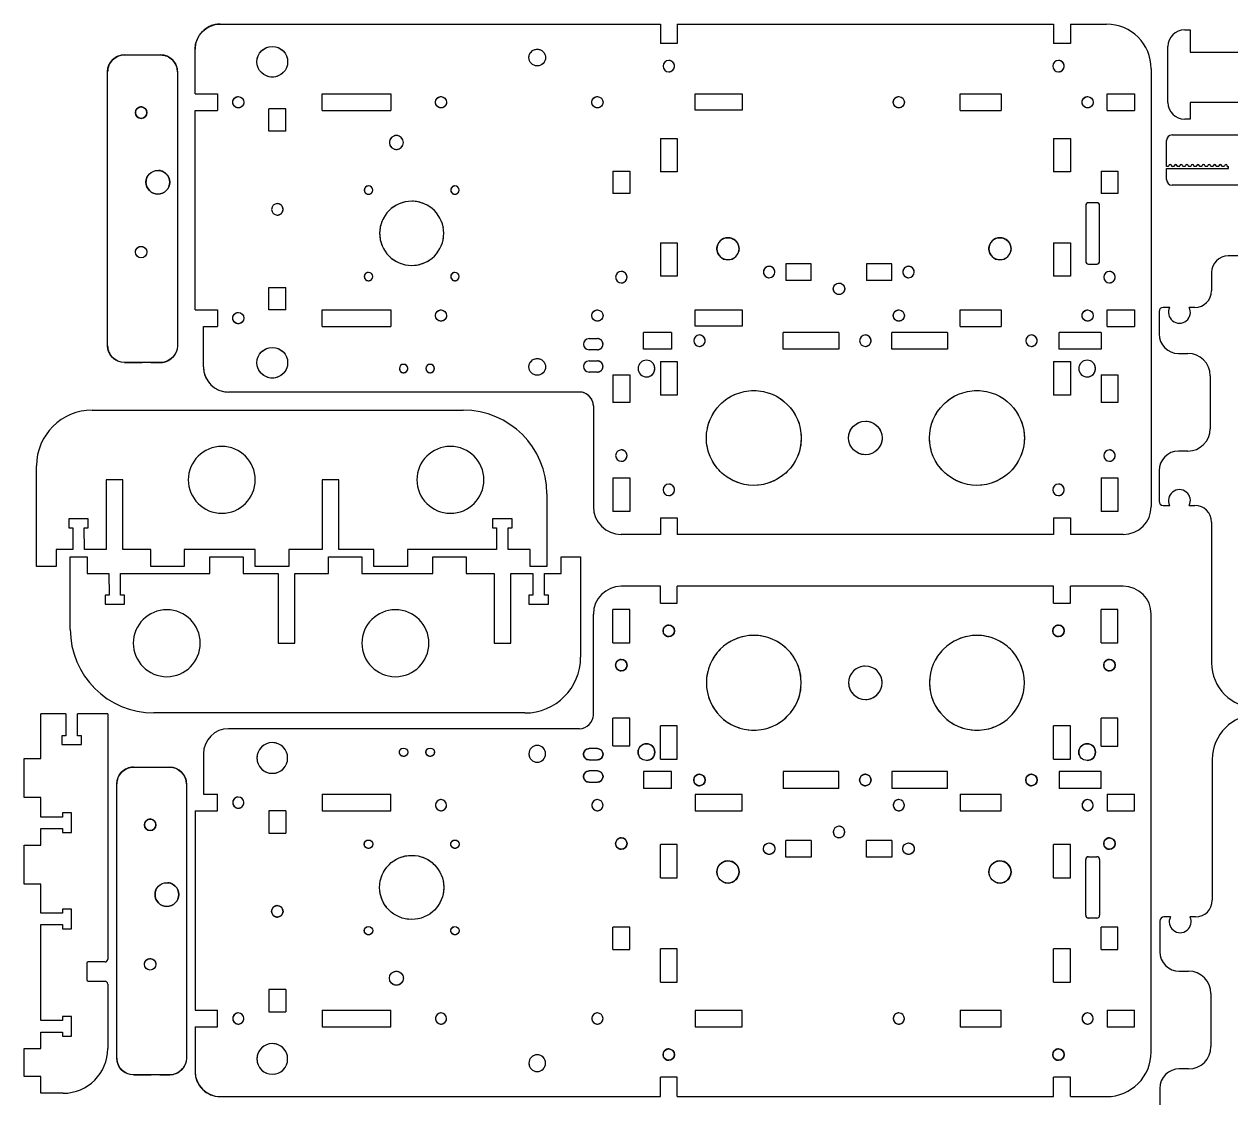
# Model space of a CAD drawing. Header units: millimetres. Extents: x 55 to 1338, y 204 to 952.
# Drawn here: x 57 to 489.7, y 566.9 to 951.9 of the extents above; entities that cross this region are included whole.
import ezdxf

# ---------------------------------------------------------------- set-up
doc = ezdxf.new("R2010")
doc.units = ezdxf.units.MM
doc.linetypes.add('HIDDEN', pattern=[9.525, 6.35, -3.175])
doc.layers.get('0').update_dxf_attribs({"color": 253, "lineweight": 70, "true_color": 0x8faf8f})
doc.layers.add('Hidden', color=38, linetype='HIDDEN', lineweight=70, true_color=0x482605)

msp = doc.modelspace()

# ---------------------------------------------------------------- linework, layer by layer
at = {"color": 38, "lineweight": -3, "true_color": 0x482605}
for p, q in [((127.26, 951.92), (285.1, 951.92)), ((285.1, 951.92), (285.1, 944.92)), ((291.1, 951.92), (426.1, 951.92)), ((291.1, 951.92), (291.1, 944.92)), ((426.1, 951.92), (426.1, 944.92)), ((432.1, 951.92), (445.09, 951.92)), ((432.1, 951.92), (432.1, 944.92)), ((473.09, 949.86), (475.09, 949.86)), ((475.09, 949.86), (475.09, 941.86)), ((291.1, 944.92), (285.1, 944.92)), ((432.1, 944.92), (426.1, 944.92)), ((467.09, 923.86), (467.09, 943.86)), ((92.92, 940.86), (105.92, 940.86)), ((92.92, 940.86), (105.92, 940.86)), ((118.26, 926.92), (118.26, 942.92)), ((475.09, 941.86), (526.42, 941.86)), ((86.92, 836.68), (86.92, 934.86)), ((111.92, 934.86), (111.92, 836.58)), ((461.09, 935.92), (461.09, 778.91)), ((118.26, 926.92), (126.26, 926.92)), ((126.26, 926.92), (126.26, 920.92)), ((163.81, 920.92), (163.81, 926.92)), ((163.81, 926.92), (188.4, 926.92)), ((188.4, 926.92), (188.4, 920.92)), ((297.63, 921.02), (297.63, 926.92)), ((297.63, 926.92), (314.37, 926.92)), ((314.37, 926.92), (314.37, 921.02)), ((392.65, 920.92), (392.65, 926.92)), ((392.65, 926.92), (407.24, 926.92)), ((407.24, 926.92), (407.24, 920.92)), ((445.34, 920.92), (445.34, 926.92)), ((445.34, 926.92), (455.09, 926.92)), ((455.09, 926.92), (455.09, 920.92)), ((475.09, 923.86), (475.09, 917.86)), ((526.42, 923.86), (475.09, 923.86)), ((118.26, 920.92), (126.26, 920.92)), ((118.26, 849.49), (118.26, 920.92)), ((144.76, 913.5), (144.76, 921.5)), ((150.76, 921.5), (144.76, 921.5)), ((150.76, 913.5), (150.76, 921.5)), ((163.81, 920.92), (188.4, 920.92)), ((314.37, 921.02), (297.63, 921.02)), ((392.65, 920.92), (407.24, 920.92)), ((445.34, 920.92), (455.09, 920.92)), ((475.09, 917.86), (473.09, 917.86)), ((150.76, 913.5), (144.76, 913.5)), ((285.1, 910.92), (291.1, 910.92)), ((285.1, 910.92), (285.1, 898.92)), ((291.1, 910.92), (291.1, 898.92)), ((426.1, 910.92), (426.1, 898.92)), ((426.1, 910.92), (432.1, 910.92)), ((432.1, 910.92), (432.1, 898.92)), ((466.6, 900.89), (466.6, 910.19)), ((468.6, 912.19), (519.93, 912.19)), ((467.16, 900.89), (466.6, 900.89)), ((466.6, 896.19), (466.6, 900.19)), ((466.6, 900.19), (488.83, 900.19)), ((469.16, 900.89), (468.55, 900.89)), ((471.16, 900.89), (470.55, 900.89)), ((473.16, 900.89), (472.55, 900.89)), ((475.16, 900.89), (474.55, 900.89)), ((477.16, 900.89), (476.55, 900.89)), ((479.16, 900.89), (478.55, 900.89)), ((481.16, 900.89), (480.55, 900.89)), ((483.16, 900.89), (482.55, 900.89)), ((485.16, 900.89), (484.55, 900.89)), ((487.16, 900.89), (486.55, 900.89)), ((488.33, 900.89), (488.83, 900.89)), ((488.83, 900.19), (488.83, 900.89)), ((268.1, 899.18), (274.1, 899.18)), ((268.1, 899.18), (268.1, 891.18)), ((274.1, 899.18), (274.1, 891.18)), ((291.1, 898.92), (285.1, 898.92)), ((432.1, 898.92), (426.1, 898.92)), ((443.1, 899.19), (443.1, 891.19)), ((443.1, 899.19), (449.1, 899.19)), ((449.1, 899.19), (449.1, 891.19)), ((519.93, 894.19), (468.6, 894.19)), ((274.1, 891.18), (268.1, 891.18)), ((441.6, 887.89), (438.6, 887.89)), ((449.1, 891.19), (443.1, 891.19)), ((437.6, 886.89), (437.6, 866.89)), ((437.6, 886.89), (437.6, 866.89)), ((442.6, 866.89), (442.6, 886.89)), ((285.1, 873.49), (291.1, 873.49)), ((285.1, 873.49), (285.1, 861.49)), ((291.1, 873.49), (291.1, 861.49)), ((426.1, 873.49), (426.1, 861.49)), ((426.1, 873.49), (432.1, 873.49)), ((432.1, 873.49), (432.1, 861.49)), ((339.14, 866.02), (330.14, 866.02)), ((330.14, 866.02), (330.14, 860.02)), ((339.14, 860.02), (339.14, 866.02)), ((359.04, 866.02), (359.04, 860.02)), ((368.04, 866.02), (359.04, 866.02)), ((368.04, 860.02), (368.04, 866.02)), ((438.6, 865.89), (441.6, 865.89)), ((504.13, 868.83), (488.73, 868.83)), ((291.1, 861.49), (285.1, 861.49)), ((432.1, 861.49), (426.1, 861.49)), ((482.73, 862.83), (482.73, 856.33)), ((144.76, 849.49), (144.76, 857.49)), ((144.76, 857.49), (150.76, 857.49)), ((150.76, 849.49), (150.76, 857.49)), ((339.14, 860.02), (330.14, 860.02)), ((368.04, 860.02), (359.04, 860.02)), ((118.26, 849.49), (126.26, 849.49)), ((126.26, 849.49), (126.26, 843.49)), ((150.76, 849.49), (144.76, 849.49)), ((163.81, 843.49), (163.81, 849.49)), ((163.81, 849.49), (188.4, 849.49)), ((188.4, 849.49), (188.4, 843.49)), ((297.63, 843.59), (297.63, 849.49)), ((297.63, 849.49), (314.37, 849.49)), ((314.37, 849.49), (314.37, 843.59)), ((392.65, 843.49), (392.65, 849.49)), ((392.65, 849.49), (407.24, 849.49)), ((407.24, 849.49), (407.24, 843.49)), ((445.34, 843.49), (445.34, 849.49)), ((445.34, 849.49), (455.09, 849.49)), ((455.09, 849.49), (455.09, 843.49)), ((463.91, 848.83), (463.91, 840.83)), ((467.71, 850.33), (465.41, 850.33)), ((476.73, 850.33), (474.74, 850.33)), ((121.26, 828.99), (121.26, 843.49)), ((121.26, 843.49), (126.26, 843.49)), ((163.81, 843.49), (188.4, 843.49)), ((289.1, 841.39), (279.1, 841.39)), ((279.1, 835.39), (279.1, 841.39)), ((289.1, 841.39), (289.1, 835.39)), ((314.37, 843.59), (297.63, 843.59)), ((329.1, 835.39), (329.1, 841.39)), ((329.1, 835.39), (329.1, 841.39)), ((349.1, 841.39), (329.1, 841.39)), ((349.1, 841.39), (349.1, 835.39)), ((368.1, 835.39), (368.1, 841.39)), ((368.1, 835.39), (368.1, 841.39)), ((388.1, 841.39), (368.1, 841.39)), ((388.1, 841.39), (388.1, 835.39)), ((392.65, 843.49), (407.24, 843.49)), ((428.1, 835.39), (428.1, 841.39)), ((428.1, 835.39), (428.1, 841.39)), ((443.1, 841.39), (428.1, 841.39)), ((443.1, 841.39), (443.1, 835.39)), ((445.34, 843.49), (455.09, 843.49)), ((86.92, 836.58), (86.92, 836.68)), ((259.53, 839.15), (262.53, 839.15)), ((262.53, 835.15), (259.53, 835.15)), ((289.1, 835.39), (279.1, 835.39)), ((349.1, 835.39), (329.1, 835.39)), ((388.1, 835.39), (368.1, 835.39)), ((443.1, 835.39), (428.1, 835.39)), ((259.53, 831.15), (262.53, 831.15)), ((285.1, 830.91), (285.1, 818.91)), ((285.1, 830.91), (291.1, 830.91)), ((291.1, 830.91), (291.1, 818.91)), ((426.1, 830.91), (426.1, 818.91)), ((426.1, 830.91), (432.1, 830.91)), ((432.1, 830.91), (432.1, 818.91)), ((470.91, 833.83), (474.23, 833.83)), ((105.92, 830.58), (92.92, 830.58)), ((262.53, 827.15), (259.53, 827.15)), ((268.1, 826.18), (274.1, 826.18)), ((268.1, 826.18), (268.1, 816.18)), ((274.1, 826.18), (274.1, 816.18)), ((443.1, 826.19), (449.1, 826.19)), ((443.1, 826.19), (443.1, 816.19)), ((449.1, 826.19), (449.1, 816.19)), ((482.23, 825.83), (482.23, 806.8)), ((256.08, 819.99), (130.26, 819.99)), ((291.1, 818.91), (285.1, 818.91)), ((432.1, 818.91), (426.1, 818.91)), ((81.41, 813.51), (214.41, 813.51)), ((261.08, 814.99), (261.08, 778.91)), ((274.1, 816.18), (268.1, 816.18)), ((449.1, 816.19), (443.1, 816.19)), ((474.23, 798.8), (470.91, 798.8)), ((61.41, 757.48), (61.41, 793.51)), ((463.91, 791.8), (463.91, 780.83)), ((86.41, 788.5), (86.41, 763.48)), ((92.41, 788.5), (86.41, 788.5)), ((92.41, 763.48), (92.41, 788.5)), ((163.84, 788.5), (163.84, 763.48)), ((169.84, 788.5), (163.84, 788.5)), ((169.84, 763.48), (169.84, 788.5)), ((268.1, 789.18), (268.1, 777.18)), ((268.1, 789.18), (274.1, 789.18)), ((274.1, 789.18), (274.1, 777.18)), ((443.1, 789.19), (443.1, 777.19)), ((443.1, 789.19), (449.1, 789.19)), ((449.1, 789.19), (449.1, 777.19)), ((244.41, 783.51), (244.41, 757.48)), ((465.41, 779.33), (467.71, 779.33)), ((474.74, 779.33), (476.73, 779.33)), ((79.96, 774.5), (72.96, 774.48)), ((79.97, 771.3), (79.96, 774.5)), ((231.91, 774.5), (224.91, 774.48)), ((231.92, 771.3), (231.91, 774.5)), ((274.1, 777.18), (268.1, 777.18)), ((285.1, 774.91), (285.1, 768.91)), ((285.1, 774.91), (291.1, 774.91)), ((291.1, 774.91), (291.1, 768.91)), ((426.1, 774.91), (426.1, 768.91)), ((426.1, 774.91), (432.1, 774.91)), ((432.1, 774.91), (432.1, 768.91)), ((449.1, 777.19), (443.1, 777.19)), ((72.96, 774.48), (72.96, 771.28)), ((72.96, 771.28), (74.41, 771.28)), ((74.41, 771.28), (74.41, 763.48)), ((78.52, 771.28), (79.97, 771.3)), ((78.6, 763.48), (78.52, 771.28)), ((224.91, 774.48), (224.91, 771.28)), ((224.91, 771.28), (226.36, 771.28)), ((226.36, 771.28), (226.36, 763.48)), ((230.47, 771.28), (231.92, 771.3)), ((230.55, 763.48), (230.47, 771.28)), ((482.73, 773.33), (482.73, 722.83)), ((285.1, 768.91), (271.08, 768.91)), ((426.1, 768.91), (291.1, 768.91)), ((451.09, 768.91), (432.1, 768.91)), ((74.41, 763.48), (68.41, 763.48)), ((68.41, 763.48), (68.41, 757.48)), ((86.41, 763.48), (78.6, 763.48)), ((102.41, 763.48), (92.41, 763.48)), ((102.41, 757.48), (102.41, 763.48)), ((114.41, 763.48), (114.41, 757.48)), ((139.84, 763.48), (114.41, 763.48)), ((139.84, 757.48), (139.84, 763.48)), ((151.84, 763.48), (151.84, 757.48)), ((163.84, 763.48), (151.84, 763.48)), ((182.41, 763.48), (169.84, 763.48)), ((182.41, 757.48), (182.41, 763.48)), ((226.36, 763.48), (194.41, 763.48)), ((194.41, 763.48), (194.41, 757.48)), ((238.41, 763.48), (230.55, 763.48)), ((238.41, 757.48), (238.41, 763.48)), ((68.41, 757.48), (61.41, 757.48)), ((73.52, 760.92), (79.52, 760.92)), ((73.52, 734.89), (73.52, 760.92)), ((79.52, 760.92), (79.52, 754.92)), ((114.41, 757.48), (102.41, 757.48)), ((123.52, 760.92), (135.52, 760.92)), ((123.52, 754.92), (123.52, 760.92)), ((135.52, 760.92), (135.52, 754.92)), ((151.84, 757.48), (139.84, 757.48)), ((166.09, 760.92), (178.09, 760.92)), ((166.09, 754.92), (166.09, 760.92)), ((178.09, 760.92), (178.09, 754.92)), ((194.41, 757.48), (182.41, 757.48)), ((203.52, 760.92), (215.52, 760.92)), ((203.52, 754.92), (203.52, 760.92)), ((215.52, 760.92), (215.52, 754.92)), ((244.41, 757.48), (238.41, 757.48)), ((249.52, 760.92), (256.52, 760.92)), ((249.52, 754.92), (249.52, 760.92)), ((256.52, 760.92), (256.52, 724.89)), ((79.52, 754.92), (87.38, 754.92)), ((87.38, 754.92), (87.46, 747.12)), ((91.57, 754.92), (123.52, 754.92)), ((91.57, 747.12), (91.57, 754.92)), ((135.52, 754.92), (148.09, 754.92)), ((148.09, 754.92), (148.09, 729.91)), ((154.09, 754.92), (166.09, 754.92)), ((154.09, 729.91), (154.09, 754.92)), ((178.09, 754.92), (203.52, 754.92)), ((215.52, 754.92), (225.52, 754.92)), ((225.52, 754.92), (225.52, 729.91)), ((231.52, 754.92), (239.33, 754.92)), ((231.52, 729.91), (231.52, 754.92)), ((239.33, 754.92), (239.41, 747.12)), ((243.52, 754.92), (249.52, 754.92)), ((243.52, 747.12), (243.52, 754.92)), ((285.1, 750.33), (271.08, 750.33)), ((285.1, 744.33), (285.1, 750.33)), ((426.1, 750.33), (291.1, 750.33)), ((291.1, 744.33), (291.1, 750.33)), ((426.1, 744.33), (426.1, 750.33)), ((451.09, 750.33), (432.1, 750.33)), ((432.1, 744.33), (432.1, 750.33)), ((87.46, 747.12), (86.01, 747.11)), ((86.01, 747.11), (86.02, 743.91)), ((93.02, 747.12), (91.57, 747.12)), ((93.02, 743.92), (93.02, 747.12)), ((239.41, 747.12), (237.96, 747.11)), ((237.96, 747.11), (237.97, 743.91)), ((244.97, 747.12), (243.52, 747.12)), ((244.97, 743.92), (244.97, 747.12)), ((285.1, 744.33), (291.1, 744.33)), ((426.1, 744.33), (432.1, 744.33)), ((86.02, 743.91), (93.02, 743.92)), ((237.97, 743.91), (244.97, 743.92)), ((261.08, 704.26), (261.08, 740.33)), ((268.1, 730.06), (268.1, 742.06)), ((274.1, 742.06), (268.1, 742.06)), ((274.1, 730.06), (274.1, 742.06)), ((443.1, 730.05), (443.1, 742.05)), ((449.1, 742.05), (443.1, 742.05)), ((449.1, 730.05), (449.1, 742.05)), ((461.09, 583.32), (461.09, 740.33)), ((148.09, 729.91), (154.09, 729.91)), ((225.52, 729.91), (231.52, 729.91)), ((268.1, 730.06), (274.1, 730.06)), ((443.1, 730.05), (449.1, 730.05)), ((71.97, 704.53), (62.97, 704.53)), ((62.97, 688.58), (62.97, 704.53)), ((71.97, 704.53), (71.97, 696.73)), ((86.97, 704.53), (76.07, 704.53)), ((76.07, 696.73), (76.07, 704.53)), ((86.97, 704.53), (86.97, 616.63)), ((236.52, 704.89), (103.52, 704.89)), ((268.1, 693.06), (268.1, 703.06)), ((274.1, 703.06), (268.1, 703.06)), ((274.1, 693.06), (274.1, 703.06)), ((443.1, 693.05), (443.1, 703.05)), ((449.1, 703.05), (443.1, 703.05)), ((449.1, 693.05), (449.1, 703.05)), ((70.52, 696.73), (70.52, 693.53)), ((71.97, 696.73), (70.52, 696.73)), ((77.52, 696.73), (76.07, 696.73)), ((77.52, 693.53), (77.52, 696.73)), ((256.08, 699.26), (130.26, 699.26)), ((285.1, 688.33), (285.1, 700.33)), ((291.1, 700.33), (285.1, 700.33)), ((291.1, 688.33), (291.1, 700.33)), ((426.1, 688.33), (426.1, 700.33)), ((432.1, 700.33), (426.1, 700.33)), ((432.1, 688.33), (432.1, 700.33)), ((70.52, 693.53), (77.52, 693.53)), ((268.1, 693.06), (274.1, 693.06)), ((443.1, 693.05), (449.1, 693.05)), ((56.97, 688.58), (62.97, 688.58)), ((56.97, 674.58), (56.97, 688.58)), ((121.26, 690.26), (121.26, 675.75)), ((121.26, 690.26), (121.26, 675.75)), ((262.53, 692.1), (259.53, 692.1)), ((259.53, 688.1), (262.53, 688.1)), ((285.1, 688.33), (291.1, 688.33)), ((426.1, 688.33), (432.1, 688.33)), ((482.99, 688.26), (482.99, 637.76)), ((96.16, 685.44), (109.16, 685.44)), ((96.16, 685.44), (109.16, 685.44)), ((262.53, 684.1), (259.53, 684.1)), ((279.1, 683.85), (279.1, 677.85)), ((289.1, 683.85), (279.1, 683.85)), ((289.1, 677.85), (289.1, 683.85)), ((289.1, 677.85), (289.1, 683.85)), ((349.1, 683.85), (329.1, 683.85)), ((329.1, 683.85), (329.1, 677.85)), ((349.1, 677.85), (349.1, 683.85)), ((349.1, 677.85), (349.1, 683.85)), ((368.1, 683.85), (368.1, 677.85)), ((388.1, 683.85), (368.1, 683.85)), ((388.1, 677.85), (388.1, 683.85)), ((388.1, 677.85), (388.1, 683.85)), ((428.1, 683.85), (428.1, 677.85)), ((443.1, 683.85), (428.1, 683.85)), ((443.1, 677.85), (443.1, 683.85)), ((90.16, 581.26), (90.16, 679.44)), ((115.16, 679.44), (115.16, 581.16)), ((259.53, 680.1), (262.53, 680.1)), ((121.26, 675.75), (126.26, 675.75)), ((126.26, 669.75), (126.26, 675.75)), ((163.81, 675.75), (163.81, 669.75)), ((163.81, 675.75), (188.4, 675.75)), ((188.4, 669.75), (188.4, 675.75)), ((289.1, 677.85), (279.1, 677.85)), ((314.37, 675.65), (297.63, 675.65)), ((297.63, 675.65), (297.63, 669.75)), ((314.37, 669.75), (314.37, 675.65)), ((349.1, 677.85), (329.1, 677.85)), ((388.1, 677.85), (368.1, 677.85)), ((392.65, 675.75), (392.65, 669.75)), ((392.65, 675.75), (407.24, 675.75)), ((407.24, 669.75), (407.24, 675.75)), ((443.1, 677.85), (428.1, 677.85)), ((445.34, 675.75), (445.34, 669.75)), ((445.34, 675.75), (455.09, 675.75)), ((455.09, 669.75), (455.09, 675.75)), ((62.97, 674.58), (56.97, 674.58)), ((62.97, 667.58), (62.97, 674.58)), ((70.77, 667.58), (62.97, 667.58)), ((70.77, 669.03), (70.77, 667.58)), ((73.97, 669.03), (70.77, 669.03)), ((73.97, 662.03), (73.97, 669.03)), ((118.26, 669.75), (126.26, 669.75)), ((118.26, 669.75), (118.26, 598.32)), ((118.26, 669.75), (118.26, 598.32)), ((150.76, 669.75), (144.76, 669.75)), ((144.76, 669.75), (144.76, 661.76)), ((150.76, 669.75), (150.76, 661.76)), ((163.81, 669.75), (188.4, 669.75)), ((297.63, 669.75), (314.37, 669.75)), ((392.65, 669.75), (407.24, 669.75)), ((445.34, 669.75), (455.09, 669.75)), ((62.97, 663.48), (70.77, 663.48)), ((62.97, 657.48), (62.97, 663.48)), ((70.77, 663.48), (70.77, 662.03)), ((70.77, 662.03), (73.97, 662.03)), ((144.76, 661.76), (150.76, 661.76)), ((285.1, 645.75), (285.1, 657.75)), ((291.1, 657.75), (285.1, 657.75)), ((291.1, 645.75), (291.1, 657.75)), ((330.14, 653.22), (330.14, 659.22)), ((339.14, 659.22), (330.14, 659.22)), ((339.14, 659.22), (339.14, 653.22)), ((368.04, 659.22), (359.04, 659.22)), ((359.04, 653.22), (359.04, 659.22)), ((368.04, 659.22), (368.04, 653.22)), ((426.1, 645.75), (426.1, 657.75)), ((432.1, 657.75), (426.1, 657.75)), ((432.1, 645.75), (432.1, 657.75)), ((56.97, 657.48), (62.97, 657.48)), ((56.97, 643.48), (56.97, 657.48)), ((438.6, 653.35), (441.6, 653.35)), ((339.14, 653.22), (330.14, 653.22)), ((368.04, 653.22), (359.04, 653.22)), ((437.6, 632.35), (437.6, 652.35)), ((442.6, 652.35), (442.6, 632.35)), ((442.6, 652.35), (442.6, 632.35)), ((285.1, 645.75), (291.1, 645.75)), ((426.1, 645.75), (432.1, 645.75)), ((62.97, 643.48), (56.97, 643.48)), ((62.97, 633.08), (62.97, 643.48)), ((70.77, 633.08), (62.97, 633.08)), ((70.77, 634.53), (70.77, 633.08)), ((73.97, 634.53), (70.77, 634.53)), ((73.97, 627.53), (73.97, 634.53)), ((467.97, 631.76), (465.67, 631.76)), ((476.99, 631.76), (475, 631.76)), ((62.97, 628.98), (70.77, 628.98)), ((62.97, 594.58), (62.97, 628.98)), ((70.77, 628.98), (70.77, 627.53)), ((70.77, 627.53), (73.97, 627.53)), ((268.1, 620.06), (268.1, 628.06)), ((274.1, 628.06), (268.1, 628.06)), ((274.1, 620.06), (274.1, 628.06)), ((441.6, 631.35), (438.6, 631.35)), ((449.1, 628.05), (443.1, 628.05)), ((443.1, 620.05), (443.1, 628.05)), ((449.1, 620.05), (449.1, 628.05)), ((464.17, 630.26), (464.17, 619.29)), ((268.1, 620.06), (274.1, 620.06)), ((285.1, 608.32), (285.1, 620.32)), ((291.1, 620.32), (285.1, 620.32)), ((291.1, 608.32), (291.1, 620.32)), ((432.1, 620.32), (426.1, 620.32)), ((426.1, 608.32), (426.1, 620.32)), ((432.1, 608.32), (432.1, 620.32)), ((443.1, 620.05), (449.1, 620.05)), ((79.47, 615.13), (79.47, 609.18)), ((85.97, 615.63), (79.97, 615.63)), ((471.17, 612.29), (474.49, 612.29)), ((79.97, 608.68), (85.97, 608.68)), ((86.97, 607.68), (86.97, 584.53)), ((285.1, 608.32), (291.1, 608.32)), ((426.1, 608.32), (432.1, 608.32)), ((144.76, 605.74), (144.76, 597.74)), ((150.76, 605.74), (144.76, 605.74)), ((150.76, 605.74), (150.76, 597.74)), ((482.49, 604.29), (482.49, 585.26)), ((118.26, 598.32), (126.26, 598.32)), ((126.26, 592.32), (126.26, 598.32)), ((144.76, 597.74), (150.76, 597.74)), ((163.81, 598.32), (163.81, 592.32)), ((163.81, 598.32), (188.4, 598.32)), ((188.4, 592.32), (188.4, 598.32)), ((297.63, 598.22), (297.63, 592.32)), ((314.37, 598.22), (297.63, 598.22)), ((314.37, 592.32), (314.37, 598.22)), ((392.65, 598.32), (392.65, 592.32)), ((392.65, 598.32), (407.24, 598.32)), ((407.24, 592.32), (407.24, 598.32)), ((445.34, 598.32), (445.34, 592.32)), ((445.34, 598.32), (455.09, 598.32)), ((455.09, 592.32), (455.09, 598.32)), ((70.77, 594.58), (62.97, 594.58)), ((70.77, 596.03), (70.77, 594.58)), ((73.97, 596.03), (70.77, 596.03)), ((73.97, 589.03), (73.97, 596.03)), ((62.97, 590.48), (70.77, 590.48)), ((62.97, 584.53), (62.97, 590.48)), ((70.77, 590.48), (70.77, 589.03)), ((70.77, 589.03), (73.97, 589.03)), ((118.26, 592.32), (126.26, 592.32)), ((118.26, 592.32), (118.26, 576.32)), ((118.26, 592.32), (118.26, 576.32)), ((163.81, 592.32), (188.4, 592.32)), ((297.63, 592.32), (314.37, 592.32)), ((392.65, 592.32), (407.24, 592.32)), ((445.34, 592.32), (455.09, 592.32)), ((56.97, 584.53), (62.97, 584.53)), ((56.97, 574.53), (56.97, 584.53)), ((90.16, 581.16), (90.16, 581.26)), ((474.49, 577.26), (471.17, 577.26)), ((62.97, 574.53), (56.97, 574.53)), ((62.97, 568.53), (62.97, 574.53)), ((109.16, 575.16), (96.16, 575.16)), ((285.1, 567.32), (285.1, 574.32)), ((291.1, 574.32), (285.1, 574.32)), ((291.1, 567.32), (291.1, 574.32)), ((426.1, 567.32), (426.1, 574.32)), ((432.1, 574.32), (426.1, 574.32)), ((432.1, 567.32), (432.1, 574.32)), ((70.97, 568.53), (62.97, 568.53)), ((127.26, 567.32), (285.1, 567.32)), ((291.1, 567.32), (426.1, 567.32)), ((432.1, 567.32), (445.09, 567.32)), ((464.17, 570.26), (464.17, 562.26))]:
    msp.add_line(p, q, dxfattribs=at)
for centre, radius in [((145.96, 938.42), 5.5), ((240.96, 939.92), 3), ((133.76, 923.92), 2), ((206.45, 923.92), 2), ((262.53, 923.92), 2), ((370.6, 923.92), 2), ((438.29, 923.92), 2), ((133.76, 846.49), 2), ((206.45, 847.42), 2), ((262.53, 847.42), 2), ((370.6, 847.42), 2), ((438.29, 847.42), 2), ((145.96, 830.49), 5.5), ((240.96, 828.99), 3), ((358.6, 803.52), 6), ((288.1, 734.33), 2.05), ((427.84, 734.33), 2.05), ((271.1, 722.05), 2.05), ((446.1, 722.05), 2.05), ((193.04, 690.82), 1.5), ((202.56, 690.82), 1.5), ((280.1, 690.85), 3), ((438.1, 690.85), 3), ((299.1, 680.85), 2.05), ((358.6, 680.85), 2.05), ((418.14, 680.85), 2.05), ((271.1, 658.06), 2.05), ((446.1, 658.05), 2.05), ((195.95, 642.34), 11.5), ((147.76, 633.75), 2.05), ((190.45, 609.76), 2.5), ((288.1, 582.38), 2.05), ((427.84, 582.38), 2.05)]:
    msp.add_circle(centre, radius, dxfattribs=at)
at = {"color": 38, "lineweight": -3, "true_color": 0x482605, "extrusion": (5.20417e-18, 3.27777e-32, -1)}
msp.add_circle((-190.45, 909.48), 2.5, dxfattribs=at)
at = {"color": 38, "lineweight": -3, "true_color": 0x482605, "extrusion": (5.20417e-18, 4.17964e-31, -1)}
for centre in [(-180.45, 892.4), (-211.45, 892.4), (-180.45, 861.4), (-211.45, 861.4)]:
    msp.add_circle(centre, 1.5, dxfattribs=at)
at = {"color": 38, "lineweight": -3, "true_color": 0x482605, "extrusion": (-2.32047e-30, 3.16776e-18, -1)}
msp.add_circle((-195.95, 876.9), 11.5, dxfattribs=at)
at = {"color": 38, "lineweight": -3, "true_color": 0x482605, "extrusion": (-1.37452e-17, 2.99608e-18, -1)}
for centre in [(-309.33, 871.35), (-406.85, 871.35)]:
    msp.add_circle(centre, 3.97, dxfattribs=at)
at = {"color": 38, "lineweight": -3, "true_color": 0x482605, "extrusion": (5.20417e-18, 3.14621e-31, -1)}
for centre in [(-324.09, 863.02), (-374.09, 863.02)]:
    msp.add_circle(centre, 2.05, dxfattribs=at)
at = {"color": 38, "lineweight": -3, "true_color": 0x482605, "extrusion": (1.47762e-29, -2.19732e-17, -1)}
for centre in [(-193.04, 828.42), (-202.56, 828.42)]:
    msp.add_circle(centre, 1.5, dxfattribs=at)
at = {"color": 38, "lineweight": -3, "true_color": 0x482605, "extrusion": (-3.48628e-15, 5.11011e-17, -1)}
for centre in [(-127.84, 788.5), (-209.81, 788.5)]:
    msp.add_circle(centre, 12, dxfattribs=at)
at = {"color": 38, "lineweight": -3, "true_color": 0x482605, "extrusion": (3.49669e-15, -3.84168e-16, -1)}
for centre in [(-108.12, 729.91), (-190.09, 729.91)]:
    msp.add_circle(centre, 12, dxfattribs=at)
at = {"color": 38, "lineweight": -3, "true_color": 0x482605, "extrusion": (-1.56913e-30, -7.14298e-19, -1)}
for centre in [(-318.6, 715.72), (-398.6, 715.72)]:
    msp.add_circle(centre, 17, dxfattribs=at)
at = {"color": 38, "lineweight": -3, "true_color": 0x482605, "extrusion": (3.11063e-29, 1.41669e-17, -1)}
msp.add_circle((-358.6, 715.72), 6, dxfattribs=at)
at = {"color": 38, "lineweight": -3, "true_color": 0x482605, "extrusion": (-4.96675e-29, -2.19732e-17, -1)}
for centre in [(-240.96, 690.25), (-240.96, 579.32)]:
    msp.add_circle(centre, 3, dxfattribs=at)
at = {"color": 38, "lineweight": -3, "true_color": 0x482605, "extrusion": (9.96777e-29, 4.50182e-17, -1)}
msp.add_circle((-349.14, 662.22), 2.05, dxfattribs=at)
at = {"color": 38, "lineweight": -3, "true_color": 0x482605}
for centre, radius, start, end in [((445.09, 935.92), 16, 0, 90), ((473.09, 943.86), 6, 90, 180), ((288.1, 936.87), 2.05, 90, 270), ((427.84, 936.87), 2.05, 90, 270), ((473.09, 923.86), 6, 180, 270), ((468.6, 910.19), 2, 90, 180), ((467.16, 901.09), 0.2, 270, 355.904), ((467.86, 901.04), 0.5, 4.096, 175.904), ((468.55, 901.09), 0.2, 184.096, 270), ((469.16, 901.09), 0.2, 270, 355.904), ((469.86, 901.04), 0.5, 4.096, 175.904), ((470.55, 901.09), 0.2, 184.096, 270), ((471.16, 901.09), 0.2, 270, 355.904), ((471.86, 901.04), 0.5, 4.096, 175.904), ((472.55, 901.09), 0.2, 184.096, 270), ((473.16, 901.09), 0.2, 270, 355.904), ((473.86, 901.04), 0.5, 4.096, 175.904), ((474.55, 901.09), 0.2, 184.096, 270), ((475.16, 901.09), 0.2, 270, 355.904), ((475.86, 901.04), 0.5, 4.096, 175.904), ((476.55, 901.09), 0.2, 184.096, 270), ((477.16, 901.09), 0.2, 270, 355.904), ((477.86, 901.04), 0.5, 4.096, 175.904), ((478.55, 901.09), 0.2, 184.096, 270), ((479.16, 901.09), 0.2, 270, 355.904), ((479.86, 901.04), 0.5, 4.096, 175.904), ((480.55, 901.09), 0.2, 184.096, 270), ((481.16, 901.09), 0.2, 270, 355.904), ((481.86, 901.04), 0.5, 4.096, 175.904), ((482.55, 901.09), 0.2, 184.096, 270), ((483.16, 901.09), 0.2, 270, 355.904), ((483.86, 901.04), 0.5, 4.096, 175.904), ((484.55, 901.09), 0.2, 184.096, 270), ((485.16, 901.09), 0.2, 270, 355.904), ((485.86, 901.04), 0.5, 4.096, 175.904), ((486.55, 901.09), 0.2, 184.096, 270), ((487.16, 901.09), 0.2, 270, 355.904), ((487.86, 901.04), 0.5, 342.5424, 175.904), ((468.6, 896.19), 2, 180, 270), ((147.76, 885.49), 2.05, 90, 270), ((438.6, 886.89), 1, 90, 180), ((438.6, 886.89), 1, 90, 180), ((441.6, 886.89), 1, 0, 90), ((438.6, 866.89), 1, 180, 270), ((438.6, 866.89), 1, 180, 270), ((441.6, 866.89), 1, 270, 0), ((488.73, 862.83), 6, 90, 180), ((271.1, 861.18), 2.05, 90, 270), ((446.1, 861.19), 2.05, 90, 270), ((476.73, 856.33), 6, 270, 360), ((465.41, 848.83), 1.5, 90, 180), ((471.22, 848.6), 3.92, 153.8115, 26.1885), ((299.1, 838.39), 2.05, 90, 270), ((358.6, 838.39), 2.05, 90, 270), ((418.14, 838.39), 2.05, 90, 270), ((470.91, 840.83), 7, 180, 270), ((259.53, 837.15), 2, 90, 270), ((262.53, 837.15), 2, 270, 90), ((259.53, 829.15), 2, 90, 270), ((262.53, 829.15), 2, 270, 90), ((280.1, 828.39), 3, 90, 270), ((438.1, 828.39), 3, 90, 270), ((474.23, 825.83), 8, 0, 90), ((130.26, 828.99), 9, 180, 270), ((256.08, 814.99), 5, 360, 90), ((81.41, 793.51), 20, 90, 180), ((214.41, 783.51), 30, 360, 90), ((474.23, 806.8), 8, 270, 360), ((271.1, 797.19), 2.05, 90, 270), ((446.1, 797.19), 2.05, 90, 270), ((470.91, 791.8), 7, 90, 180), ((288.1, 784.92), 2.05, 90, 270), ((427.84, 784.92), 2.05, 90, 270), ((471.22, 781.06), 3.92, 333.8115, 206.1885), ((271.08, 778.91), 10, 180, 270), ((451.09, 778.91), 10, 270, 0), ((465.41, 780.83), 1.5, 180, 270), ((476.73, 773.33), 6, 0, 90), ((271.08, 740.33), 10, 90, 180), ((451.09, 740.33), 10, 360, 90), ((103.52, 734.89), 30, 180, 270), ((236.52, 724.89), 20, 270, 0), ((498.73, 722.83), 16, 180, 270), ((256.08, 704.26), 5, 270, 0), ((256.08, 704.26), 5, 270, 0), ((498.99, 688.26), 16, 90, 180), ((130.26, 690.26), 9, 90, 180), ((130.26, 690.26), 9, 90, 180), ((259.53, 690.1), 2, 90, 270), ((262.53, 690.1), 2, 270, 90), ((259.53, 682.1), 2, 90, 270), ((262.53, 682.1), 2, 270, 90), ((438.6, 652.35), 1, 90, 180), ((441.6, 652.35), 1, 360, 90), ((441.6, 652.35), 1, 360, 90), ((309.33, 647.89), 3.97, 282.2966, 102.2966), ((406.85, 647.89), 3.97, 282.2966, 102.2966), ((476.99, 637.76), 6, 270, 0), ((438.6, 632.35), 1, 180, 270), ((441.6, 632.35), 1, 270, 360), ((441.6, 632.35), 1, 270, 360), ((465.67, 630.26), 1.5, 90, 180), ((471.48, 630.03), 3.92, 153.8115, 26.1885), ((471.17, 619.29), 7, 180, 270), ((79.97, 615.13), 0.5, 90, 180), ((85.97, 616.63), 1, 270, 0), ((474.49, 604.29), 8, 0, 90), ((79.97, 609.18), 0.5, 180, 270), ((85.97, 607.68), 1, 360, 90), ((70.97, 584.53), 16, 270, 0), ((474.49, 585.26), 8, 270, 0), ((445.09, 583.32), 16, 270, 0), ((127.26, 576.32), 9, 180, 270), ((471.17, 570.26), 7, 90, 180)]:
    msp.add_arc(centre, radius, start, end, dxfattribs=at)
at = {"color": 38, "lineweight": -3, "true_color": 0x482605, "extrusion": (-1.40649e-36, 2.46519e-32, -1)}
msp.add_ellipse((127.26, 942.92), major_axis=(0, 9), ratio=1, start_param=4.712446, end_param=6.283242, dxfattribs=at)
at = {"color": 38, "lineweight": -3, "true_color": 0x482605}
for centre, major_axis, start_param, end_param in [((92.92, 934.86), (6, 0), 1.570796, 3.141593), ((105.92, 934.86), (6, 0), 0, 1.570796), ((98.92, 920.17), (2.05, 0), 3.141593, 6.283185), ((104.92, 895.21), (4.25, 0), 3.141593, 6.283185), ((259.53, 837.15), (0, -2), 3.141536, 6.283128), ((259.53, 829.15), (0, -2), 3.141536, 6.283128), ((288.1, 734.33), (0, 2.05), 3.14165, 6.283242), ((427.84, 734.33), (0, 2.05), 3.14165, 6.283242), ((271.1, 722.05), (0, 2.05), 3.14165, 6.283242), ((446.1, 722.05), (0, 2.05), 3.14165, 6.283242), ((280.1, 690.85), (0, 3), 3.14165, 6.283242), ((438.1, 690.85), (0, 3), 3.14165, 6.283242), ((96.16, 679.44), (6, 0), 1.570796, 3.141593), ((109.16, 679.44), (6, 0), 0, 1.570796), ((299.1, 680.85), (0, 2.05), 3.14165, 6.283242), ((358.6, 680.85), (0, 2.05), 3.14165, 6.283242), ((418.14, 680.85), (0, 2.05), 3.14165, 6.283242), ((102.16, 664.75), (2.05, 0), 3.141593, 6.283185), ((271.1, 658.06), (0, 2.05), 3.14165, 6.283242), ((446.1, 658.05), (0, 2.05), 3.14165, 6.283242), ((108.16, 639.79), (4.25, 0), 3.141593, 6.283185), ((147.76, 633.75), (0, 2.05), 3.14165, 6.283242), ((288.1, 582.38), (0, 2.05), 3.14165, 6.283242), ((427.84, 582.38), (0, 2.05), 3.14165, 6.283242), ((127.26, 576.32), (0, 9), 1.570853, 3.14165)]:
    msp.add_ellipse(centre, major_axis=major_axis, ratio=1, start_param=start_param, end_param=end_param, dxfattribs=at)
at = {"color": 38, "lineweight": -3, "true_color": 0x482605, "extrusion": (7.70372e-34, -2.12663e-44, -1)}
for centre, start_param, end_param in [((92.92, 934.86), 0, 1.570796), ((105.92, 836.58), 3.141593, 4.712389), ((96.16, 679.44), 0, 1.570796), ((109.16, 581.16), 3.141593, 4.712389)]:
    msp.add_ellipse(centre, major_axis=(-6, 0), ratio=1, start_param=start_param, end_param=end_param, dxfattribs=at)
at = {"color": 38, "lineweight": -3, "true_color": 0x482605, "extrusion": (7.70372e-34, 3.98708e-44, -1)}
for centre in [(105.92, 934.86), (109.16, 679.44)]:
    msp.add_ellipse(centre, major_axis=(-6, 0), ratio=1, start_param=1.570796, end_param=3.141593, dxfattribs=at)
at = {"color": 38, "lineweight": -3, "true_color": 0x482605, "extrusion": (-1.40649e-36, 2.46519e-32, -1)}
for centre, major_axis in [((288.1, 936.87), (0, 2.05)), ((427.84, 936.87), (0, 2.05)), ((147.76, 885.49), (0, 2.05)), ((271.1, 861.18), (0, 2.05)), ((446.1, 861.19), (0, 2.05)), ((299.1, 838.39), (0, 2.05)), ((358.6, 838.39), (0, 2.05)), ((418.14, 838.39), (0, 2.05)), ((280.1, 828.39), (0, 3)), ((438.1, 828.39), (0, 3)), ((271.1, 797.19), (0, 2.05)), ((446.1, 797.19), (0, 2.05)), ((288.1, 784.92), (0, 2.05)), ((427.84, 784.92), (0, 2.05))]:
    msp.add_ellipse(centre, major_axis=major_axis, ratio=1, dxfattribs=at)
at = {"color": 38, "lineweight": -3, "true_color": 0x482605}
for centre, major_axis in [((98.92, 920.17), (2.05, 0)), ((104.92, 895.21), (4.25, 0)), ((98.92, 870.17), (2.05, 0)), ((349.14, 857.02), (0, -2.05)), ((318.6, 803.52), (0, -17)), ((398.6, 803.52), (0, -17)), ((102.16, 664.75), (2.05, 0)), ((180.45, 657.84), (0, 1.5)), ((211.45, 657.84), (0, 1.5)), ((324.09, 656.22), (0, 2.05)), ((374.09, 656.22), (0, 2.05)), ((309.33, 647.89), (0, 3.97)), ((406.85, 647.89), (0, 3.97)), ((108.16, 639.79), (4.25, 0)), ((180.45, 626.84), (0, 1.5)), ((211.45, 626.84), (0, 1.5)), ((102.16, 614.75), (2.05, 0))]:
    msp.add_ellipse(centre, major_axis=major_axis, ratio=1, dxfattribs=at)
at = {"color": 38, "lineweight": -3, "true_color": 0x482605, "extrusion": (7.75066e-34, -2.46518e-32, -1)}
for centre in [(309.33, 871.35), (406.85, 871.35)]:
    msp.add_ellipse(centre, major_axis=(0, 3.97), ratio=1, start_param=3.356399, end_param=6.497992, dxfattribs=at)
at = {"color": 38, "lineweight": -3, "true_color": 0x482605, "extrusion": (1.54074e-33, 4.14165e-44, -1)}
for centre in [(98.92, 870.17), (102.16, 614.75)]:
    msp.add_ellipse(centre, major_axis=(-2.05, 0), ratio=1, start_param=3.141593, end_param=6.283185, dxfattribs=at)
at = {"color": 38, "lineweight": -3, "true_color": 0x482605, "extrusion": (7.70372e-34, 3.98636e-44, -1)}
for centre in [(92.92, 836.58), (96.16, 581.16)]:
    msp.add_ellipse(centre, major_axis=(-6, 0), ratio=1, start_param=4.712389, end_param=6.283185, dxfattribs=at)
at = {"color": 38, "lineweight": -3, "true_color": 0x482605, "extrusion": (7.75066e-34, 2.46518e-32, -1)}
for centre, major_axis in [((145.96, 688.75), (0, -5.5)), ((133.76, 672.75), (0, -2)), ((206.45, 671.83), (0, -2)), ((262.53, 671.83), (0, -2)), ((370.6, 671.83), (0, -2)), ((438.29, 671.83), (0, -2)), ((133.76, 595.32), (0, -2)), ((206.45, 595.32), (0, -2)), ((262.53, 595.32), (0, -2)), ((370.6, 595.32), (0, -2)), ((438.29, 595.32), (0, -2)), ((145.96, 580.82), (0, -5.5))]:
    msp.add_ellipse(centre, major_axis=major_axis, ratio=1, dxfattribs=at)
for centre in [(262.53, 690.1), (262.53, 682.1)]:
    msp.add_ellipse(centre, major_axis=(0, -2), ratio=1, start_param=3.141402, end_param=6.282995, dxfattribs=at)
at = {"layer": 'Hidden', "lineweight": -3}
for p, q in [((127.26, 951.92), (127.26, 951.92)), ((145.96, 943.92), (145.96, 943.92)), ((92.92, 940.86), (92.92, 940.86)), ((105.92, 940.86), (105.92, 940.86)), ((118.26, 942.92), (118.26, 942.92)), ((118.26, 926.92), (118.26, 942.92)), ((240.96, 942.92), (240.96, 942.92)), ((86.92, 934.86), (86.92, 934.86)), ((111.92, 934.86), (111.92, 934.86)), ((240.96, 936.92), (240.96, 936.92)), ((145.96, 932.92), (145.96, 932.92)), ((118.26, 926.92), (118.26, 926.92)), ((133.76, 925.92), (133.76, 925.92)), ((133.76, 921.92), (133.76, 921.92)), ((206.45, 925.92), (206.45, 925.92)), ((206.45, 921.92), (206.45, 921.92)), ((262.53, 925.92), (262.53, 925.92)), ((262.53, 921.92), (262.53, 921.92)), ((370.6, 925.92), (370.6, 925.92)), ((370.6, 921.92), (370.6, 921.92)), ((438.29, 925.92), (438.29, 925.92)), ((438.29, 921.92), (438.29, 921.92)), ((118.26, 849.49), (118.26, 920.92)), ((118.26, 920.92), (118.26, 920.92)), ((144.76, 921.5), (144.76, 921.5)), ((150.76, 921.5), (150.76, 921.5)), ((144.76, 913.5), (144.76, 913.5)), ((150.76, 913.5), (150.76, 913.5)), ((190.45, 911.98), (190.45, 911.98)), ((190.45, 906.98), (190.45, 906.98)), ((180.45, 893.9), (180.45, 893.9)), ((211.45, 893.9), (211.45, 893.9)), ((180.45, 890.9), (180.45, 890.9)), ((195.95, 888.4), (195.95, 888.4)), ((211.45, 890.9), (211.45, 890.9)), ((438.6, 887.89), (438.6, 887.89)), ((441.6, 887.89), (441.6, 887.89)), ((437.6, 886.89), (437.6, 886.89)), ((442.6, 866.89), (442.6, 886.89)), ((442.6, 886.89), (442.6, 886.89)), ((195.95, 865.4), (195.95, 865.4)), ((437.6, 866.89), (437.6, 866.89)), ((438.6, 865.89), (438.6, 865.89)), ((441.6, 865.89), (441.6, 865.89)), ((442.6, 866.89), (442.6, 866.89)), ((180.45, 862.9), (180.45, 862.9)), ((211.45, 862.9), (211.45, 862.9)), ((324.09, 865.07), (324.09, 865.07)), ((374.09, 865.07), (374.09, 865.07)), ((144.76, 857.49), (144.76, 857.49)), ((150.76, 857.49), (150.76, 857.49)), ((180.45, 859.9), (180.45, 859.9)), ((211.45, 859.9), (211.45, 859.9)), ((324.09, 860.97), (324.09, 860.97)), ((374.09, 860.97), (374.09, 860.97)), ((118.26, 849.49), (118.26, 849.49)), ((133.76, 848.49), (133.76, 848.49)), ((206.45, 849.42), (206.45, 849.42)), ((262.53, 849.42), (262.53, 849.42)), ((370.6, 849.42), (370.6, 849.42)), ((438.29, 849.42), (438.29, 849.42)), ((133.76, 844.49), (133.76, 844.49)), ((206.45, 845.42), (206.45, 845.42)), ((262.53, 845.42), (262.53, 845.42)), ((370.6, 845.42), (370.6, 845.42)), ((438.29, 845.42), (438.29, 845.42)), ((121.26, 828.99), (121.26, 843.49)), ((121.26, 843.49), (121.26, 843.49)), ((289.1, 841.39), (289.1, 835.39)), ((289.1, 841.39), (289.1, 841.39)), ((329.1, 841.39), (329.1, 841.39)), ((349.1, 841.39), (349.1, 835.39)), ((349.1, 841.39), (349.1, 841.39)), ((368.1, 841.39), (368.1, 841.39)), ((388.1, 841.39), (388.1, 835.39)), ((388.1, 841.39), (388.1, 841.39)), ((428.1, 841.39), (428.1, 841.39)), ((86.92, 836.68), (86.92, 836.68)), ((86.92, 836.58), (86.92, 836.58)), ((111.92, 836.58), (111.92, 836.58)), ((145.96, 835.99), (145.96, 835.99)), ((259.53, 839.15), (259.53, 839.15)), ((259.53, 835.15), (259.53, 835.15)), ((262.53, 839.15), (262.53, 839.15)), ((262.53, 835.15), (262.53, 835.15)), ((289.1, 835.39), (289.1, 835.39)), ((329.1, 835.39), (329.1, 835.39)), ((349.1, 835.39), (349.1, 835.39)), ((368.1, 835.39), (368.1, 835.39)), ((388.1, 835.39), (388.1, 835.39)), ((428.1, 835.39), (428.1, 835.39)), ((240.96, 831.99), (240.96, 831.99)), ((259.53, 831.15), (259.53, 831.15)), ((262.53, 831.15), (262.53, 831.15)), ((92.92, 830.58), (105.92, 830.58)), ((92.92, 830.58), (92.92, 830.58)), ((105.92, 830.58), (105.92, 830.58)), ((121.26, 828.99), (121.26, 828.99)), ((193.04, 829.92), (193.04, 829.92)), ((193.04, 826.92), (193.04, 826.92)), ((202.56, 829.92), (202.56, 829.92)), ((202.56, 826.92), (202.56, 826.92)), ((259.53, 827.15), (259.53, 827.15)), ((262.53, 827.15), (262.53, 827.15)), ((145.96, 824.99), (145.96, 824.99)), ((240.96, 825.99), (240.96, 825.99)), ((130.26, 819.99), (130.26, 819.99)), ((256.08, 819.99), (256.08, 819.99)), ((318.6, 820.52), (318.6, 820.52)), ((398.6, 820.52), (398.6, 820.52)), ((261.08, 814.99), (261.08, 814.99)), ((358.6, 809.52), (358.6, 809.52)), ((358.6, 797.52), (358.6, 797.52)), ((318.6, 786.52), (318.6, 786.52)), ((398.6, 786.52), (398.6, 786.52)), ((226.36, 763.5), (226.36, 763.48)), ((91.57, 754.91), (91.57, 754.92)), ((318.6, 732.72), (318.6, 732.72)), ((398.6, 732.72), (398.6, 732.72)), ((358.6, 721.72), (358.6, 721.72)), ((358.6, 709.72), (358.6, 709.72)), ((261.08, 704.26), (261.08, 704.26)), ((130.26, 699.26), (130.26, 699.26)), ((256.08, 699.26), (256.08, 699.26)), ((318.6, 698.72), (318.6, 698.72)), ((398.6, 698.72), (398.6, 698.72)), ((145.96, 694.25), (145.96, 694.25)), ((193.04, 692.32), (193.04, 692.32)), ((202.56, 692.32), (202.56, 692.32)), ((240.96, 693.25), (240.96, 693.25)), ((121.26, 690.26), (121.26, 690.26)), ((193.04, 689.32), (193.04, 689.32)), ((202.56, 689.32), (202.56, 689.32)), ((259.53, 692.1), (259.53, 692.1)), ((259.53, 688.1), (259.53, 688.1)), ((262.53, 692.1), (262.53, 692.1)), ((262.53, 688.1), (262.53, 688.1)), ((96.16, 685.44), (96.16, 685.44)), ((109.16, 685.44), (109.16, 685.44)), ((240.96, 687.25), (240.96, 687.25)), ((259.53, 684.1), (259.53, 684.1)), ((262.53, 684.1), (262.53, 684.1)), ((289.1, 683.85), (289.1, 683.85)), ((329.1, 683.85), (329.1, 683.85)), ((329.1, 683.85), (329.1, 677.85)), ((349.1, 683.85), (349.1, 683.85)), ((368.1, 683.85), (368.1, 683.85)), ((368.1, 683.85), (368.1, 677.85)), ((388.1, 683.85), (388.1, 683.85)), ((428.1, 683.85), (428.1, 677.85)), ((428.1, 683.85), (428.1, 683.85)), ((90.16, 679.44), (90.16, 679.44)), ((115.16, 679.44), (115.16, 679.44)), ((145.96, 683.25), (145.96, 683.25)), ((259.53, 680.1), (259.53, 680.1)), ((262.53, 680.1), (262.53, 680.1)), ((121.26, 675.75), (121.26, 675.75)), ((289.1, 677.85), (289.1, 677.85)), ((329.1, 677.85), (329.1, 677.85)), ((349.1, 677.85), (349.1, 677.85)), ((368.1, 677.85), (368.1, 677.85)), ((388.1, 677.85), (388.1, 677.85)), ((428.1, 677.85), (428.1, 677.85)), ((133.76, 674.75), (133.76, 674.75)), ((133.76, 670.75), (133.76, 670.75)), ((206.45, 673.83), (206.45, 673.83)), ((262.53, 673.83), (262.53, 673.83)), ((370.6, 673.83), (370.6, 673.83)), ((438.29, 673.83), (438.29, 673.83)), ((118.26, 669.75), (118.26, 669.75)), ((206.45, 669.83), (206.45, 669.83)), ((262.53, 669.83), (262.53, 669.83)), ((370.6, 669.83), (370.6, 669.83)), ((438.29, 669.83), (438.29, 669.83)), ((144.76, 661.76), (144.76, 661.76)), ((150.76, 661.76), (150.76, 661.76)), ((180.45, 659.34), (180.45, 659.34)), ((211.45, 659.34), (211.45, 659.34)), ((324.09, 658.27), (324.09, 658.27)), ((374.09, 658.27), (374.09, 658.27)), ((180.45, 656.34), (180.45, 656.34)), ((195.95, 653.84), (195.95, 653.84)), ((211.45, 656.34), (211.45, 656.34)), ((324.09, 654.17), (324.09, 654.17)), ((374.09, 654.17), (374.09, 654.17)), ((438.6, 653.35), (438.6, 653.35)), ((441.6, 653.35), (441.6, 653.35)), ((437.6, 652.35), (437.6, 652.35)), ((437.6, 632.35), (437.6, 652.35)), ((442.6, 652.35), (442.6, 652.35)), ((437.6, 632.35), (437.6, 632.35)), ((442.6, 632.35), (442.6, 632.35)), ((180.45, 628.34), (180.45, 628.34)), ((195.95, 630.84), (195.95, 630.84)), ((211.45, 628.34), (211.45, 628.34)), ((438.6, 631.35), (438.6, 631.35)), ((441.6, 631.35), (441.6, 631.35)), ((180.45, 625.34), (180.45, 625.34)), ((211.45, 625.34), (211.45, 625.34)), ((190.45, 612.26), (190.45, 612.26)), ((190.45, 607.26), (190.45, 607.26)), ((144.76, 605.74), (144.76, 605.74)), ((150.76, 605.74), (150.76, 605.74)), ((118.26, 598.32), (118.26, 598.32)), ((133.76, 597.32), (133.76, 597.32)), ((144.76, 597.74), (144.76, 597.74)), ((150.76, 597.74), (150.76, 597.74)), ((206.45, 597.32), (206.45, 597.32)), ((262.53, 597.32), (262.53, 597.32)), ((370.6, 597.32), (370.6, 597.32)), ((438.29, 597.32), (438.29, 597.32)), ((133.76, 593.32), (133.76, 593.32)), ((206.45, 593.32), (206.45, 593.32)), ((262.53, 593.32), (262.53, 593.32)), ((370.6, 593.32), (370.6, 593.32)), ((438.29, 593.32), (438.29, 593.32)), ((118.26, 592.32), (118.26, 592.32)), ((145.96, 586.32), (145.96, 586.32)), ((90.16, 581.26), (90.16, 581.26)), ((90.16, 581.16), (90.16, 581.16)), ((115.16, 581.16), (115.16, 581.16)), ((240.96, 582.32), (240.96, 582.32)), ((118.26, 576.32), (118.26, 576.32)), ((240.96, 576.32), (240.96, 576.32)), ((96.16, 575.16), (109.16, 575.16)), ((96.16, 575.16), (96.16, 575.16)), ((109.16, 575.16), (109.16, 575.16)), ((145.96, 575.32), (145.96, 575.32)), ((127.26, 567.32), (127.26, 567.32))]:
    msp.add_line(p, q, dxfattribs=at)
for centre, radius in [((240.96, 939.92), 3), ((349.14, 857.02), 2.05), ((240.96, 828.99), 3), ((318.6, 803.52), 17), ((398.6, 803.52), 17), ((358.6, 803.52), 6), ((193.04, 690.82), 1.5), ((202.56, 690.82), 1.5), ((180.45, 657.84), 1.5), ((211.45, 657.84), 1.5), ((324.09, 656.22), 2.05), ((374.09, 656.22), 2.05), ((195.95, 642.34), 11.5), ((180.45, 626.84), 1.5), ((211.45, 626.84), 1.5), ((190.45, 609.76), 2.5)]:
    msp.add_circle(centre, radius, dxfattribs=at)
at = {"layer": 'Hidden', "lineweight": -3, "extrusion": (1.78677e-16, 1.12537e-30, -1)}
msp.add_circle((-190.45, 909.48), 2.5, dxfattribs=at)
at = {"layer": 'Hidden', "lineweight": -3, "extrusion": (3.57289e-29, -1.56879e-17, -1)}
msp.add_circle((-195.95, 876.9), 11.5, dxfattribs=at)
at = {"layer": 'Hidden', "lineweight": -3, "extrusion": (-2.70701e-28, 1.22587e-16, -1)}
for centre in [(-193.04, 828.42), (-202.56, 828.42)]:
    msp.add_circle(centre, 1.5, dxfattribs=at)
at = {"layer": 'Hidden', "lineweight": -3, "extrusion": (3.27297e-29, 5.0307e-17, -1)}
msp.add_circle((-358.6, 715.72), 6, dxfattribs=at)
at = {"layer": 'Hidden', "lineweight": -3, "extrusion": (5.20417e-18, -2.82375e-31, -1)}
for centre in [(-145.96, 688.75), (-145.96, 580.82)]:
    msp.add_circle(centre, 5.5, dxfattribs=at)
at = {"layer": 'Hidden', "lineweight": -3, "extrusion": (2.94325e-16, -1.99306e-29, -1)}
for centre in [(-240.96, 690.25), (-240.96, 579.32)]:
    msp.add_circle(centre, 3, dxfattribs=at)
at = {"layer": 'Hidden', "lineweight": -3, "extrusion": (-2.11636e-16, 1.04152e-29, -1)}
for centre in [(-133.76, 672.75), (-206.45, 671.83), (-262.53, 671.83), (-370.6, 671.83), (-438.29, 671.83), (-133.76, 595.32), (-206.45, 595.32), (-370.6, 595.32), (-438.29, 595.32)]:
    msp.add_circle(centre, 2, dxfattribs=at)
at = {"layer": 'Hidden', "lineweight": -3, "extrusion": (-6.45317e-16, 3.17579e-29, -1)}
msp.add_circle((-262.53, 595.32), 2, dxfattribs=at)
at = {"layer": 'Hidden', "lineweight": -3}
for centre, radius, start, end in [((127.26, 942.92), 9, 90, 180), ((288.1, 936.87), 2.05, 269.9904, 90), ((427.84, 936.87), 2.05, 269.9904, 90), ((147.76, 885.49), 2.05, 269.9904, 90), ((441.6, 886.89), 1, 0, 90), ((441.6, 866.89), 1, 270, 0), ((271.1, 861.18), 2.05, 269.9904, 90), ((446.1, 861.19), 2.05, 269.9904, 90), ((299.1, 838.39), 2.05, 269.9904, 90), ((358.6, 838.39), 2.05, 269.9904, 90), ((418.14, 838.39), 2.05, 269.9904, 90), ((280.1, 828.39), 3, 269.9934, 90), ((438.1, 828.39), 3, 269.9934, 90), ((130.26, 828.99), 9, 180, 270), ((256.08, 814.99), 5, 360, 90), ((271.1, 797.19), 2.05, 269.9904, 90), ((446.1, 797.19), 2.05, 269.9904, 90), ((288.1, 784.92), 2.05, 269.9904, 90), ((427.84, 784.92), 2.05, 269.9904, 90), ((438.6, 652.35), 1, 90, 180), ((309.33, 647.89), 3.97, 102.2966, 282.2966), ((406.85, 647.89), 3.97, 102.2966, 282.2966), ((438.6, 632.35), 1, 180, 270)]:
    msp.add_arc(centre, radius, start, end, dxfattribs=at)
for centre, major_axis in [((145.96, 938.42), (0, -5.5)), ((133.76, 923.92), (0, -2)), ((206.45, 923.92), (0, -2)), ((262.53, 923.92), (0, -2)), ((370.6, 923.92), (0, -2)), ((438.29, 923.92), (0, -2)), ((133.76, 846.49), (0, -2)), ((206.45, 847.42), (0, -2)), ((262.53, 847.42), (0, -2)), ((370.6, 847.42), (0, -2)), ((438.29, 847.42), (0, -2)), ((145.96, 830.49), (0, -5.5))]:
    msp.add_ellipse(centre, major_axis=major_axis, ratio=1, dxfattribs=at)
for centre, major_axis, ratio, start_param, end_param in [((98.92, 920.17), (2.05, 0), 1, 0, 3.141761), ((104.92, 895.21), (4.25, 0), 1, 0, 3.141674), ((92.92, 836.58), (6, 0), 1, 3.141593, 4.712389), ((105.92, 836.58), (6, 0), 1, 4.712389, 6.283185), ((262.53, 837.15), (0, -2), 1, 6.282995, 9.424588), ((262.53, 829.15), (0, -2), 1, 6.282995, 9.424588), ((228.41, 763.5), (-2.05, 0), 0.000108, 6.261183, 6.305187), ((89.52, 754.91), (2.05, 0), 0.000108, 6.261183, 6.305187), ((288.1, 734.33), (0, 2.05), 1, 0.000057, 3.14182), ((427.84, 734.33), (0, 2.05), 1, 0.000057, 3.14182), ((271.1, 722.05), (0, 2.05), 1, 0.000057, 3.14182), ((446.1, 722.05), (0, 2.05), 1, 0.000057, 3.14182), ((280.1, 690.85), (0, 3), 1, 0.000057, 3.141766), ((438.1, 690.85), (0, 3), 1, 0.000057, 3.141766), ((299.1, 680.85), (0, 2.05), 1, 0.000057, 3.14182), ((358.6, 680.85), (0, 2.05), 1, 0.000057, 3.14182), ((418.14, 680.85), (0, 2.05), 1, 0.000057, 3.14182), ((102.16, 664.75), (2.05, 0), 1, 0, 3.141761), ((271.1, 658.06), (0, 2.05), 1, 0.000057, 3.14182), ((446.1, 658.05), (0, 2.05), 1, 0.000057, 3.14182), ((108.16, 639.79), (4.25, 0), 1, 0, 3.141674), ((147.76, 633.75), (0, 2.05), 1, 0.000057, 3.14182), ((288.1, 582.38), (0, 2.05), 1, 0.000057, 3.14182), ((427.84, 582.38), (0, 2.05), 1, 0.000057, 3.14182), ((96.16, 581.16), (6, 0), 1, 3.141593, 4.712389), ((109.16, 581.16), (6, 0), 1, 4.712389, 6.283185)]:
    msp.add_ellipse(centre, major_axis=major_axis, ratio=ratio, start_param=start_param, end_param=end_param, dxfattribs=at)
at = {"layer": 'Hidden', "lineweight": -3, "extrusion": (7.75066e-34, -2.46518e-32, -1)}
for centre, major_axis in [((180.45, 892.4), (0, 1.5)), ((211.45, 892.4), (0, 1.5)), ((180.45, 861.4), (0, 1.5)), ((211.45, 861.4), (0, 1.5)), ((324.09, 863.02), (0, 2.05)), ((374.09, 863.02), (0, 2.05))]:
    msp.add_ellipse(centre, major_axis=major_axis, ratio=1, dxfattribs=at)
for centre in [(309.33, 871.35), (406.85, 871.35)]:
    msp.add_ellipse(centre, major_axis=(0, 3.97), ratio=1, start_param=0.214807, end_param=3.356399, dxfattribs=at)
at = {"layer": 'Hidden', "lineweight": -3, "extrusion": (1.54074e-33, 4.14165e-44, -1)}
for centre in [(98.92, 870.17), (102.16, 614.75)]:
    msp.add_ellipse(centre, major_axis=(-2.05, 0), ratio=1, start_param=0, end_param=3.141739, dxfattribs=at)
at = {"layer": 'Hidden', "lineweight": -3, "extrusion": (1.40649e-36, 2.46519e-32, -1)}
for centre, major_axis in [((318.6, 715.72), (0, -17)), ((398.6, 715.72), (0, -17)), ((349.14, 662.22), (0, -2.05))]:
    msp.add_ellipse(centre, major_axis=major_axis, ratio=1, dxfattribs=at)
for centre in [(259.53, 690.1), (259.53, 682.1)]:
    msp.add_ellipse(centre, major_axis=(0, -2), ratio=1, start_param=6.283128, end_param=9.424721, dxfattribs=at)

doc.saveas('drawing.dxf')
